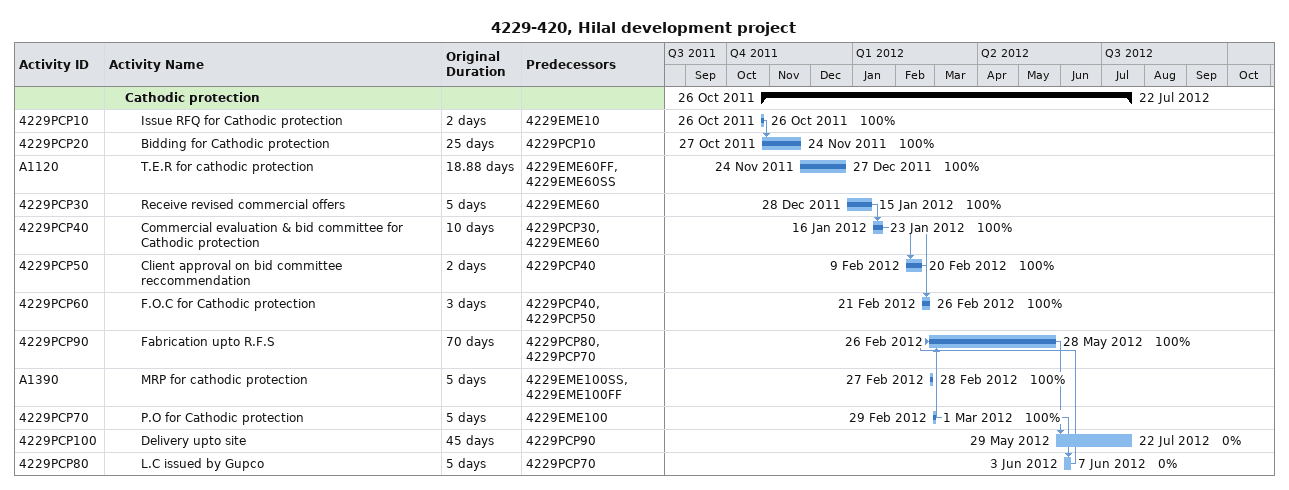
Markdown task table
4229-420, Hilal development project

| ID | Level | Task | Original duration | Start | Finish | Predecessors | % complete |
|---|---|---|---|---|---|---|---|
|  | 2 | **Cathodic protection** |  | 2011-10-26 | 2012-07-22 |  |  |
| 4229PCP10 | 3 | Issue RFQ for Cathodic protection | 2d | 2011-10-26 | 2011-10-26 | 4229EME10 | 100 |
| 4229PCP20 | 3 | Bidding for Cathodic protection | 25d | 2011-10-27 | 2011-11-24 | 4229PCP10 | 100 |
| A1120 | 3 | T.E.R for cathodic protection | 18.88d | 2011-11-24 | 2011-12-27 | 4229EME60FF, 4229EME60SS | 100 |
| 4229PCP30 | 3 | Receive revised commercial offers | 5d | 2011-12-28 | 2012-01-15 | 4229EME60 | 100 |
| 4229PCP40 | 3 | Commercial evaluation & bid committee for Cathodic protection | 10d | 2012-01-16 | 2012-01-23 | 4229PCP30, 4229EME60 | 100 |
| 4229PCP50 | 3 | Client approval on bid committee reccommendation | 2d | 2012-02-09 | 2012-02-20 | 4229PCP40 | 100 |
| 4229PCP60 | 3 | F.O.C for Cathodic protection | 3d | 2012-02-21 | 2012-02-26 | 4229PCP40, 4229PCP50 | 100 |
| 4229PCP90 | 3 | Fabrication upto R.F.S | 70d | 2012-02-26 | 2012-05-28 | 4229PCP80, 4229PCP70 | 100 |
| A1390 | 3 | MRP for cathodic protection | 5d | 2012-02-27 | 2012-02-28 | 4229EME100SS, 4229EME100FF | 100 |
| 4229PCP70 | 3 | P.O for Cathodic protection | 5d | 2012-02-29 | 2012-03-01 | 4229EME100 | 100 |
| 4229PCP100 | 3 | Delivery upto site | 45d | 2012-05-29 | 2012-07-22 | 4229PCP90 | 0 |
| 4229PCP80 | 3 | L.C issued by Gupco | 5d | 2012-06-03 | 2012-06-07 | 4229PCP70 | 0 |
